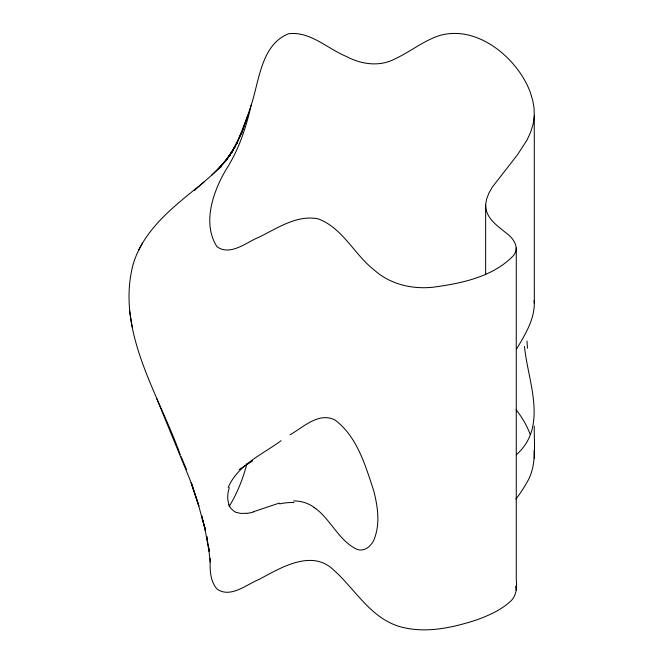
<?xml version="1.0" encoding="UTF-8"?>
<svg xmlns="http://www.w3.org/2000/svg" width="663" height="663" viewBox="0 0 663 663"><rect width="100%" height="100%" fill="white"/><g stroke="black" fill="none" stroke-linecap="round" stroke-linejoin="round"><path stroke-width="0.99" d="M485.647 204.759C485.382 217.737 496.885 225.486 505.869 232.779C513.121 237.843 520.463 247.622 513.079 256.001C492.667 276.894 461.829 283.3 433.884 287.112C412.842 289.59 390.49 284.551 374.446 270.206C354.398 254.758 342.895 228.097 318.273 218.889C296.974 214.505 277.49 228.205 259.216 237.081C246.619 242.161 230.434 256.382 216.983 246.727C201.95 223.274 213.138 191.375 226.182 169.405C238.746 149.879 246.097 127.694 251.178 105.168C259.316 80.704 261.131 44.487 288.778 33.68C310.591 31.31 327.389 48.656 346.351 56.471C361.492 64.584 380.289 67.129 395.794 58.477C411.043 51.324 424.32 40.145 440.605 35.23C470.357 27.382 499.977 46.17 517.413 69.176A211.282 121.984 0 0 1 530.267 92.298L532.704 100.27L534.071 108.185L534.279 115.926L533.102 124.271L530.607 132.277L527.044 139.968L517.67 154.512L492.402 186.991L488.962 193.008L486.634 198.925L485.647 204.759L485.647 274.764M210.246 558.495C209.881 568.837 209.765 580.738 216.983 588.993C230.434 598.639 246.619 584.418 259.216 579.346C280.673 567.818 311.602 548.939 333.323 569.716C354.904 588.802 369.813 617.12 398.77 626.328C424.544 634.002 452.091 627.911 476.979 619.789C488.54 615.521 500.134 610.474 509.466 602.244C516.518 596.791 517.099 587.675 516.27 579.479L516.27 247.912M534.279 115.926L534.32 303.414C534.221 320.08 524.947 334.981 516.701 348.821M534.279 426.102C533.914 444.89 537.187 465.235 527.044 482.233C523.729 488.101 520.057 493.769 515.889 499.065M246.901 463.735C243.048 478.785 237.155 493.289 229.116 506.59M251.178 105.168L241.175 134.581L248.02 115.155L236.741 143.598L241.117 133.876L231.851 152.092L237.238 142.595L229.207 156.078L235.15 146.714L226.414 159.874L232.945 150.634L222.95 164.034M228.171 487.529C237.818 464.871 262.299 454.486 281.104 440.704M204.187 181.811C176.457 204.643 144.202 227.757 133.263 263.907C115.329 330.688 158.788 394.477 180.187 454.495M138.816 249.868L142.495 243.106M224.765 161.764L230.227 154.96L219.32 167.938L227.368 159.037L211.762 175.131M516.369 454.719C548.533 426.251 527.872 381.822 524.474 346.409M194.516 190.347L221.425 166.587M290.029 434.812C303.231 427.312 318.513 411.905 334.782 419.861C357.067 436.32 365.28 465.302 373.65 490.454C377.52 505.546 380.164 522.038 374.951 537.146C372.78 544.895 364.766 552.892 356.246 549.014C338.785 540.171 331.061 520.306 315.837 508.62M253.291 511.786L279.372 503.068M246.603 513.245L241.083 513.469L236.351 512.424M293.568 500.938C300.828 500.847 308.096 503.051 314.013 507.27M516.112 409.867L517.413 411.433A211.282 121.984 0 0 1 530.267 434.563M228.627 504.783L230.956 508.521L234.18 511.339A23.255 17.636 -68.5 0 0 236.351 512.424M180.949 456.301L186.552 469.611M156.758 398.662L189.767 479.183L198.85 505.977L191.35 482.913L198.278 504.178L205.381 530.45L201.651 515.632L204.958 528.734L204.585 526.977L209.06 551.036L208.63 547.563L210.171 561.984M515.549 586.158L516.27 590.178M129.542 310.657L132.21 326.983M534.03 300.695L534.32 303.414M209.06 551.036L206.748 536.45L207.295 539.947M534.071 450.45L534.279 458.191M313.947 507.435A25.741 15.108 42.9 0 1 315.745 508.778M279.653 503.88A88.635 69.408 60.5 0 1 293.825 502.496M253.324 512.027A82.303 63.598 -86.5 0 1 246.611 513.444M228.992 504.601A31.658 25.111 -40.2 0 1 229.323 487.653M252.653 460.893A106.619 1.914 -33.8 0 1 239.111 469.553M527.45 348.266A62.513 13.393 83.7 0 1 527.01 340.997"/></g></svg>
